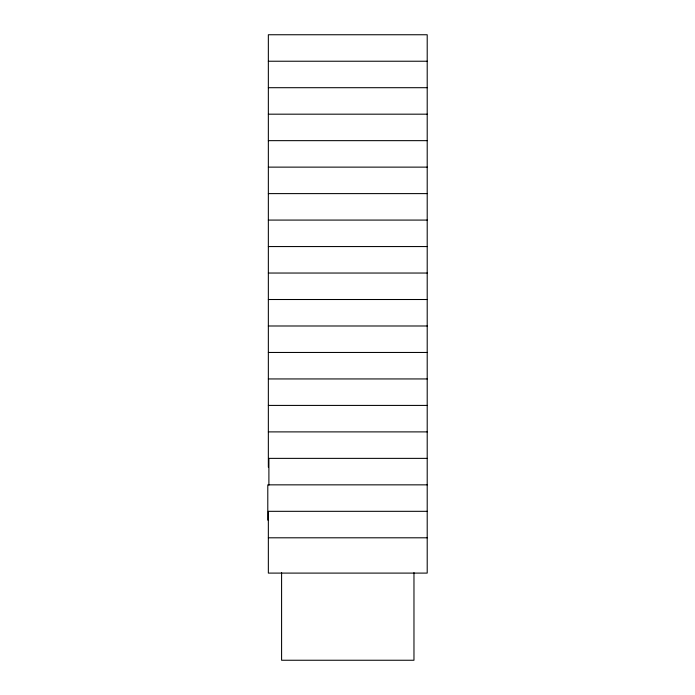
<?xml version="1.0" encoding="UTF-8"?>
<svg xmlns="http://www.w3.org/2000/svg" width="695" height="695" viewBox="0 0 695 695"><rect width="100%" height="100%" fill="white"/><g stroke="black" fill="none" stroke-linecap="round" stroke-linejoin="round"><path stroke-width="1.04" d="M268.348 61.23L427.208 61.23M268.348 87.7L427.208 87.7M268.348 114.18L427.208 114.18M268.348 140.651L427.208 140.651M268.348 167.13L427.208 167.13M268.348 193.61L427.208 193.61M268.348 220.08L427.208 220.08M268.348 246.56L427.208 246.56M268.348 273.039L427.208 273.039M268.348 299.51L427.208 299.51M268.348 325.99L427.208 325.99M268.348 352.461L427.208 352.461M268.348 378.94L427.208 378.94M268.348 405.42L427.208 405.42M268.348 431.89L427.208 431.89M427.208 458.37L268.895 458.37L268.895 485.11M427.208 484.849L267.792 484.849L267.792 520.147M427.208 511.32L268.348 511.32L268.348 573.097L427.208 573.097L427.208 34.75L268.348 34.75L268.348 467.196M268.348 537.8L427.208 537.8M413.968 572.628L413.968 660.25L281.588 660.25L281.588 572.628"/></g></svg>
